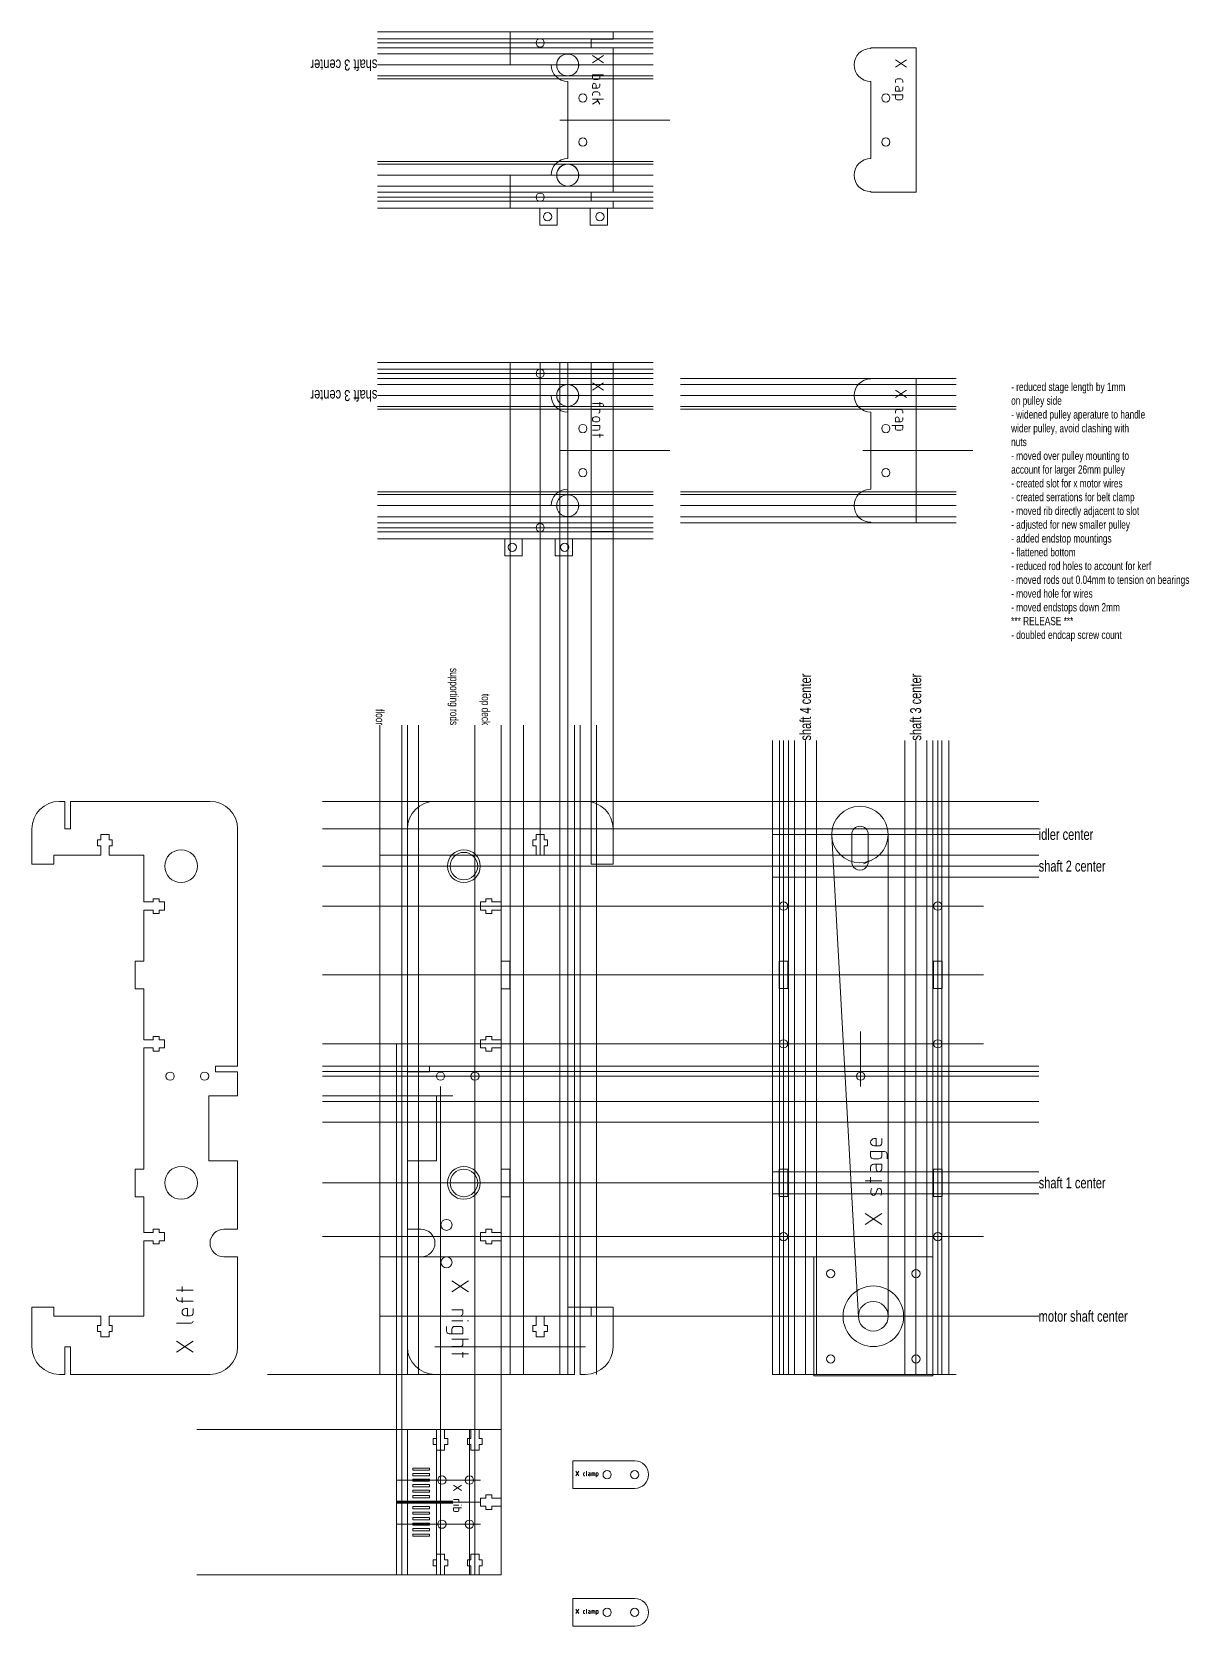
# Model space of a CAD drawing. Header units: millimetres. Extents: x -306 to 115, y -91 to 487.
import ezdxf

# ---------------------------------------------------------------- set-up
doc = ezdxf.new("R2010")
doc.units = ezdxf.units.MM
for name, color, linetype, lineweight, true_color in [('bearings', 2, 'CONTINUOUS', 0, 0xffff00), ('belt', 5, 'CONTINUOUS', 0, 0x0000ff), ('change_notes', 2, 'CONTINUOUS', 0, 0xffff00), ('cuts', 7, 'CONTINUOUS', 0, 0x000000), ('inner-clamp', 7, 'CONTINUOUS', 0, 0x000000), ('main-deck', 7, 'CONTINUOUS', 0, 0x000000), ('rib', 7, 'CONTINUOUS', 0, 0x000000), ('rod-backplate', 7, 'CONTINUOUS', 0, 0x000000), ('rod-support', 7, 'CONTINUOUS', 0, 0x000000), ('scaffold', 8, 'CONTINUOUS', 0, 0x808080), ('side', 7, 'CONTINUOUS', 0, 0x000000), ('skeleton', 24, 'CONTINUOUS', 0, 0x731212), ('text', 4, 'CONTINUOUS', 0, 0x00ffff)]:
    doc.layers.add(name, color=color, linetype=linetype, lineweight=lineweight, true_color=true_color)
doc.styles.get("Standard").update_dxf_attribs({"font": 'txt', "width": 0.75})

# ---------------------------------------------------------------- blocks, each defined once
blk = doc.blocks.new('nema17')
at = {"layer": 'cuts'}
for centre, radius in [((-15.495, 15.495), 1.5), ((15.495, 15.495), 1.5), ((0, 0), 11), ((-15.495, -15.495), 1.5), ((15.495, -15.495), 1.5)]:
    blk.add_circle(centre, radius, dxfattribs=at)
blk = doc.blocks.new('slot')
at = {"layer": 'cuts'}
for p, q in [((-1.6, 4.95), (1.6, 4.95)), ((-1.6, 4.95), (-1.6, -4.95)), ((1.6, -4.95), (1.6, 4.95)), ((-1.6, -4.95), (1.6, -4.95))]:
    blk.add_line(p, q, dxfattribs=at)
blk = doc.blocks.new('tab')
at = {"layer": 'cuts'}
for p, q in [((5, 3.2), (-5, 3.2)), ((-5, 3.2), (-5, 0)), ((5, 0), (5, 3.2))]:
    blk.add_line(p, q, dxfattribs=at)
blk = doc.blocks.new('m3-t-slot')
at = {"layer": 'cuts'}
for p, q in [((-1.5, 7.5), (1.5, 7.5)), ((-1.5, 5.5), (-1.5, 7.5)), ((1.5, 7.5), (1.5, 5.5)), ((-2.66, 3.33), (-2.66, 5.5)), ((-2.66, 5.5), (-1.5, 5.5)), ((-1.5, 3.33), (-2.66, 3.33)), ((-1.5, 0), (-1.5, 3.33)), ((1.5, 5.5), (2.66, 5.5)), ((2.66, 3.33), (1.5, 3.33)), ((1.5, 3.33), (1.5, 0)), ((2.66, 5.5), (2.66, 3.33))]:
    blk.add_line(p, q, dxfattribs=at)

msp = doc.modelspace()

# ---------------------------------------------------------------- linework, layer by layer
at = {"layer": 'bearings'}
for p, q in [((-21.62, -0.51), (-21.62, 42.67)), ((-21.62, 42.67), (21.56, 42.67)), ((21.56, -0.51), (21.56, 42.67)), ((-21.62, -0.51), (21.56, -0.51))]:
    msp.add_line(p, q, dxfattribs=at)
for centre, radius in [((-4.88, 196), 10.25), ((-0.03, 21.08), 5.4)]:
    msp.add_circle(centre, radius, dxfattribs=at)
at = {"layer": 'belt'}
for p, q in [((-171.17, 235.67), (-171.17, -72.8)), ((-165.17, 235.67), (-165.17, 0)), ((-15.11, 195.43), (-5.42, 20.78)), ((5.37, 21.08), (5.37, 196)), ((-0.55, 186.71), (-3.61, 185.28)), ((60, 111.9), (-200, 111.9)), ((60, 109.9), (-200, 109.9)), ((60, 99.1), (-200, 99.1)), ((60, 91.5), (-200, 91.5))]:
    msp.add_line(p, q, dxfattribs=at)
at = {"layer": 'inner-clamp'}
for p, q in [((-109.17, -31.4), (-109.17, -41.4)), ((-86.67, -31.4), (-109.17, -31.4)), ((-86.67, -41.4), (-109.17, -41.4)), ((-109.17, -81.4), (-109.17, -91.4)), ((-86.67, -81.4), (-109.17, -81.4)), ((-86.67, -91.4), (-109.17, -91.4))]:
    msp.add_line(p, q, dxfattribs=at)
for centre in [(-96.67, -36.4), (-86.67, -36.4), (-96.67, -86.4), (-86.67, -86.4)]:
    msp.add_circle(centre, 1.5, dxfattribs=at)
for centre in [(-86.67, -36.4), (-86.67, -86.4)]:
    msp.add_arc(centre, 5, 270, 90, dxfattribs=at)
at = {"layer": 'main-deck'}
for p, q in [((21.57, 208), (-30.83, 208)), ((-30.83, 208), (-30.83, 188.5)), ((21.57, 208), (21.57, 188.5)), ((-7.88, 196), (-7.88, 186)), ((-1.88, 186), (-1.88, 196)), ((-30.83, 188.5), (-36.63, 188.5)), ((-36.63, 188.5), (-36.63, 21.08)), ((21.57, 188.5), (27.37, 188.5)), ((27.37, 21.08), (27.37, 188.5)), ((-36.63, 21.08), (-30.83, 21.08)), ((-30.83, 21.08), (-30.83, 0)), ((21.57, 0), (21.57, 21.08)), ((21.57, 21.08), (27.37, 21.08)), ((-30.83, 0), (21.57, 0))]:
    msp.add_line(p, q, dxfattribs=at)
for centre in [(-32.63, 170), (23.37, 170), (-32.63, 120), (23.37, 120), (-4.63, 108.25), (-32.63, 50), (23.37, 50)]:
    msp.add_circle(centre, 1.5, dxfattribs=at)
for centre, start, end in [((-4.88, 196), 360, 180), ((-4.88, 186), 170.40593, 9.59407)]:
    msp.add_arc(centre, 3, start, end, dxfattribs=at)
at = {"layer": 'rib'}
for p, q in [((-169.17, -20), (-158.67, -20)), ((-169.17, -72.8), (-169.17, -20)), ((-155.67, -20), (-146.17, -20)), ((-143.17, -20), (-135.17, -20)), ((-135.17, -20), (-135.17, -44.9)), ((-167.17, -34), (-161.17, -34)), ((-167.17, -34.8), (-167.17, -34)), ((-161.17, -34), (-161.17, -34.8)), ((-161.17, -34.8), (-167.17, -34.8)), ((-167.17, -36), (-161.17, -36)), ((-167.17, -36.8), (-167.17, -36)), ((-161.17, -36.8), (-167.17, -36.8)), ((-167.17, -38), (-161.17, -38)), ((-167.17, -38.8), (-167.17, -38)), ((-161.17, -38.8), (-167.17, -38.8)), ((-167.17, -40), (-161.17, -40)), ((-167.17, -40.8), (-167.17, -40)), ((-161.17, -36), (-161.17, -36.8)), ((-161.17, -38), (-161.17, -38.8)), ((-161.17, -40), (-161.17, -40.8)), ((-161.17, -40.8), (-167.17, -40.8)), ((-167.17, -42), (-161.17, -42)), ((-167.17, -42.8), (-167.17, -42)), ((-161.17, -42.8), (-167.17, -42.8)), ((-167.17, -44), (-161.17, -44)), ((-167.17, -44.8), (-167.17, -44)), ((-161.17, -44.8), (-167.17, -44.8)), ((-167.17, -46), (-161.17, -46)), ((-167.17, -46.8), (-167.17, -46)), ((-161.17, -42), (-161.17, -42.8)), ((-161.17, -44), (-161.17, -44.8)), ((-161.17, -46), (-161.17, -46.8)), ((-161.17, -46.8), (-167.17, -46.8)), ((-167.17, -48), (-161.17, -48)), ((-167.17, -48.8), (-167.17, -48)), ((-161.17, -48.8), (-167.17, -48.8)), ((-167.17, -50), (-161.17, -50)), ((-167.17, -50.8), (-167.17, -50)), ((-161.17, -50.8), (-167.17, -50.8)), ((-167.17, -52), (-161.17, -52)), ((-167.17, -52.8), (-167.17, -52)), ((-161.17, -48), (-161.17, -48.8)), ((-161.17, -50), (-161.17, -50.8)), ((-161.17, -52), (-161.17, -52.8)), ((-135.17, -47.9), (-135.17, -72.8)), ((-161.17, -52.8), (-167.17, -52.8)), ((-167.17, -54), (-161.17, -54)), ((-167.17, -54.8), (-167.17, -54)), ((-161.17, -54.8), (-167.17, -54.8)), ((-167.17, -56), (-161.17, -56)), ((-167.17, -56.8), (-167.17, -56)), ((-161.17, -56.8), (-167.17, -56.8)), ((-161.17, -54), (-161.17, -54.8)), ((-161.17, -56), (-161.17, -56.8)), ((-167.17, -58), (-161.17, -58)), ((-167.17, -58.8), (-167.17, -58)), ((-161.17, -58.8), (-167.17, -58.8)), ((-161.17, -58), (-161.17, -58.8)), ((-158.67, -72.8), (-169.17, -72.8)), ((-146.17, -72.8), (-155.67, -72.8)), ((-135.17, -72.8), (-143.17, -72.8))]:
    msp.add_line(p, q, dxfattribs=at)
for centre in [(-156.67, -38.4), (-146.67, -38.4), (-156.67, -54.4), (-146.67, -54.4)]:
    msp.add_circle(centre, 1.5, dxfattribs=at)
at = {"layer": 'rod-backplate'}
for p, q in [((15.51, 481.57), (-0.99, 481.57)), ((-0.99, 481.37), (-0.99, 481.57)), ((15.51, 481.57), (7.51, 481.57)), ((15.51, 429.17), (15.51, 481.57)), ((-0.99, 469.37), (-0.99, 441.37)), ((-0.99, 429.37), (-0.99, 429.17)), ((-0.99, 429.17), (15.51, 429.17)), ((15.51, 429.17), (7.51, 429.17)), ((15.51, 361.57), (-0.99, 361.57)), ((-0.99, 361.37), (-0.99, 361.57)), ((15.51, 361.57), (7.51, 361.57)), ((15.51, 309.17), (15.51, 361.57)), ((-0.99, 349.37), (-0.99, 321.37)), ((-0.99, 309.37), (-0.99, 309.17)), ((-0.99, 309.17), (15.51, 309.17)), ((15.51, 309.17), (7.51, 309.17))]:
    msp.add_line(p, q, dxfattribs=at)
for centre in [(4.51, 463.37), (4.51, 447.37), (4.51, 343.37), (4.51, 327.37)]:
    msp.add_circle(centre, 1.5, dxfattribs=at)
for centre in [(-0.99, 475.37), (-0.99, 435.37), (-0.99, 355.37), (-0.99, 315.37)]:
    msp.add_arc(centre, 6, 90, 270, dxfattribs=at)
at = {"layer": 'rod-support'}
for p, q in [((-131.87, 487.37), (-94.49, 487.37)), ((-131.87, 487.37), (-131.87, 475.37)), ((-94.49, 487.37), (-94.49, 484.77)), ((-94.49, 484.77), (-102.49, 484.77)), ((-102.49, 484.77), (-102.49, 481.57)), ((-94.49, 481.57), (-102.49, 481.57)), ((-94.49, 429.17), (-94.49, 481.57)), ((-116.99, 475.37), (-131.87, 475.37)), ((-110.99, 469.37), (-110.99, 441.37)), ((-131.87, 435.37), (-131.87, 423.37)), ((-116.99, 435.37), (-131.87, 435.37)), ((-94.49, 429.17), (-102.49, 429.17)), ((-102.49, 429.17), (-102.49, 425.97)), ((-121.09, 423.37), (-131.87, 423.37)), ((-121.09, 423.37), (-121.09, 417.17)), ((-114.79, 423.37), (-114.79, 417.17)), ((-102.79, 423.37), (-114.79, 423.37)), ((-102.79, 423.37), (-102.79, 417.17)), ((-94.49, 425.97), (-102.49, 425.97)), ((-96.49, 423.37), (-96.49, 417.17)), ((-94.49, 423.37), (-94.49, 425.87)), ((-114.79, 417.17), (-121.09, 417.17)), ((-96.49, 417.17), (-102.79, 417.17)), ((-131.87, 367.37), (-94.49, 367.37)), ((-131.87, 367.37), (-131.87, 355.37)), ((-94.49, 364.77), (-102.49, 364.77)), ((-102.49, 364.77), (-102.49, 361.57)), ((-94.49, 367.37), (-94.49, 364.77)), ((-94.49, 361.57), (-102.49, 361.57)), ((-94.49, 309.17), (-94.49, 361.57)), ((-116.99, 355.37), (-131.87, 355.37)), ((-110.99, 349.37), (-110.99, 321.37)), ((-131.87, 315.37), (-131.87, 303.37)), ((-116.99, 315.37), (-131.87, 315.37)), ((-94.49, 309.17), (-102.49, 309.17)), ((-102.49, 309.17), (-102.49, 305.97)), ((-133.87, 303.37), (-133.87, 297.17)), ((-127.57, 303.37), (-127.57, 297.17)), ((-115.57, 303.37), (-127.57, 303.37)), ((-115.57, 303.37), (-115.57, 297.17)), ((-94.49, 303.37), (-109.27, 303.37)), ((-109.27, 303.37), (-109.27, 297.17)), ((-94.49, 305.97), (-102.49, 305.97)), ((-94.49, 303.37), (-94.49, 305.87)), ((-127.57, 297.17), (-133.87, 297.17)), ((-109.27, 297.17), (-115.57, 297.17))]:
    msp.add_line(p, q, dxfattribs=at)
for centre, radius in [((-120.99, 483.37), 1.5), ((-110.99, 475.37), 3.97), ((-105.49, 463.37), 1.5), ((-105.49, 447.37), 1.5), ((-110.99, 435.37), 3.97), ((-120.99, 427.37), 1.5), ((-118.29, 420.27), 1.5), ((-99.29, 420.27), 1.5), ((-120.99, 363.37), 1.5), ((-110.99, 355.37), 3.97), ((-105.49, 343.37), 1.5), ((-105.49, 327.37), 1.5), ((-110.99, 315.37), 3.97), ((-120.99, 307.37), 1.5), ((-131.07, 300.27), 1.5), ((-112.07, 300.27), 1.5)]:
    msp.add_circle(centre, radius, dxfattribs=at)
for centre, start, end in [((-110.99, 475.37), 180, 270), ((-110.99, 435.37), 90, 180), ((-110.99, 355.37), 180, 270), ((-110.99, 315.37), 90, 180)]:
    msp.add_arc(centre, 6, start, end, dxfattribs=at)
at = {"layer": 'scaffold'}
for p, q in [((-80, 487.37), (-180.08, 487.37)), ((-80, 484.87), (-180.08, 484.87)), ((-80, 483.37), (-180.08, 483.37)), ((-80, 481.57), (-180.08, 481.57)), ((-80, 429.17), (-180.08, 429.17)), ((-80, 427.37), (-180.08, 427.37)), ((-80, 425.87), (-180.08, 425.87)), ((-80, 423.37), (-180.08, 423.37)), ((-80, 367.37), (-180.08, 367.37)), ((-80, 364.87), (-180.08, 364.87)), ((-80, 363.37), (-180.08, 363.37)), ((-80, 361.57), (-180.08, 361.57)), ((30, 361.57), (-70.08, 361.57)), ((-80, 309.17), (-180.08, 309.17)), ((-80, 307.37), (-180.08, 307.37)), ((30, 309.17), (-70.08, 309.17)), ((-80, 305.87), (-180.08, 305.87)), ((-80, 303.37), (-180.08, 303.37)), ((-126.99, 235.67), (-126.99, 0)), ((-36.63, 0), (-36.63, 230.08)), ((-34.13, 0), (-34.13, 230.08)), ((-32.63, 0), (-32.63, 230.08)), ((-30.83, 0), (-30.83, 230.08)), ((21.57, 0), (21.57, 230.08)), ((23.37, 0), (23.37, 230.08)), ((24.87, 0), (24.87, 230.08)), ((27.37, 0), (27.37, 230.08)), ((40, 170), (-200, 170)), ((40, 145), (-200, 145)), ((-200, 120), (40, 120)), ((-173.17, 120), (-173.17, -72.8)), ((-152.67, 101.1), (-200, 101.1)), ((-158.67, 101.1), (-158.67, 85.5)), ((-200, 50), (40, 50)), ((-21.62, 42.67), (-179.17, 42.67))]:
    msp.add_line(p, q, dxfattribs=at)
at = {"layer": 'side'}
for p, q in [((-96.49, 423.37), (-94.49, 423.37)), ((-131.87, 303.37), (-133.87, 303.37)), ((-295.51, 208), (-293.51, 208)), ((-293.51, 198), (-293.51, 208)), ((-291.51, 208), (-291.51, 198)), ((-291.51, 208), (-240.83, 208)), ((-108.49, 208), (-159.17, 208)), ((-108.49, 208), (-108.49, 198)), ((-106.49, 198), (-106.49, 208)), ((-104.49, 208), (-106.49, 208)), ((-305.51, 185.2), (-305.51, 198)), ((-291.51, 198), (-293.51, 198)), ((-230.83, 198), (-230.83, 111.9)), ((-169.17, 198), (-169.17, 111.9)), ((-108.49, 198), (-106.49, 198)), ((-94.49, 185.2), (-94.49, 198)), ((-297.51, 185.2), (-297.51, 188.5)), ((-280.51, 188.5), (-297.51, 188.5)), ((-264.83, 188.5), (-277.51, 188.5)), ((-264.83, 188.5), (-264.83, 171.5)), ((-135.17, 188.5), (-135.17, 171.5)), ((-135.17, 188.5), (-122.49, 188.5)), ((-119.49, 188.5), (-102.49, 188.5)), ((-102.49, 185.2), (-102.49, 188.5)), ((-297.51, 185.2), (-305.51, 185.2)), ((-102.49, 185.2), (-94.49, 185.2)), ((-264.83, 168.5), (-264.83, 150)), ((-135.17, 168.5), (-135.17, 150)), ((-264.83, 140), (-264.83, 121.5)), ((-135.17, 140), (-135.17, 121.5)), ((-264.83, 118.5), (-264.83, 74.5)), ((-135.17, 118.5), (-135.17, 74.5)), ((-238.83, 111.9), (-230.83, 111.9)), ((-238.83, 109.8), (-238.83, 111.9)), ((-161.17, 111.9), (-169.17, 111.9)), ((-161.17, 109.8), (-161.17, 111.9)), ((-230.83, 109.8), (-238.83, 109.8)), ((-230.83, 109.8), (-230.83, 101.1)), ((-169.17, 109.8), (-161.17, 109.8)), ((-169.17, 109.8), (-169.17, 101.1)), ((-230.83, 101.1), (-241.33, 101.1)), ((-241.33, 77.5), (-241.33, 101.1)), ((-169.17, 101.1), (-158.67, 101.1)), ((-158.67, 77.5), (-158.67, 101.1)), ((-230.83, 77.5), (-241.33, 77.5)), ((-230.83, 52.67), (-230.83, 77.5)), ((-169.17, 77.5), (-158.67, 77.5)), ((-169.17, 52.67), (-169.17, 77.5)), ((-264.83, 64.5), (-264.83, 51.5)), ((-135.17, 64.5), (-135.17, 51.5)), ((-230.83, 52.67), (-235.83, 52.67)), ((-169.17, 52.67), (-164.17, 52.67)), ((-264.83, 48.5), (-264.83, 21.08)), ((-135.17, 48.5), (-135.17, 21.08)), ((-235.83, 42.67), (-230.83, 42.67)), ((-230.83, 10), (-230.83, 42.67)), ((-169.17, 10), (-169.17, 42.67)), ((-164.17, 42.67), (-169.17, 42.67)), ((-297.51, 24.38), (-305.51, 24.38)), ((-305.51, 24.38), (-305.51, 10)), ((-297.51, 21.08), (-297.51, 24.38)), ((-102.49, 21.08), (-102.49, 24.38)), ((-102.49, 24.38), (-94.49, 24.38)), ((-94.49, 24.38), (-94.49, 10)), ((-280.51, 21.08), (-297.51, 21.08)), ((-277.51, 21.08), (-264.83, 21.08)), ((-122.49, 21.08), (-135.17, 21.08)), ((-119.49, 21.08), (-102.49, 21.08)), ((-291.51, 10), (-293.51, 10)), ((-293.51, 10), (-293.51, 0)), ((-291.51, 0), (-291.51, 10)), ((-108.49, 0), (-108.49, 10)), ((-108.49, 10), (-106.49, 10)), ((-106.49, 10), (-106.49, 0)), ((-295.51, 0), (-293.51, 0)), ((-291.51, 0), (-240.83, 0)), ((-108.49, 0), (-159.17, 0)), ((-104.49, 0), (-106.49, 0))]:
    msp.add_line(p, q, dxfattribs=at)
for centre, radius in [((-251.33, 184.5), 5.96), ((-148.67, 184.5), 5.96), ((-255.33, 108.25), 1.5), ((-242.83, 108.25), 1.5), ((-157.17, 108.25), 1.5), ((-144.67, 108.25), 1.5), ((-251.33, 69.5), 5.96), ((-148.67, 69.5), 5.96), ((-154.99, 54.26), 2), ((-154.99, 40.69), 2)]:
    msp.add_circle(centre, radius, dxfattribs=at)
for centre, radius, start, end in [((-295.51, 198), 10, 90, 180), ((-240.83, 198), 10, 360, 90), ((-159.17, 198), 10, 90, 180), ((-104.49, 198), 10, 0, 90), ((-235.83, 47.67), 5, 90, 270), ((-164.17, 47.67), 5, 270, 90), ((-295.51, 10), 10, 180, 270), ((-240.83, 10), 10, 270, 360), ((-159.17, 10), 10, 180, 270), ((-104.49, 10), 10, 270, 0)]:
    msp.add_arc(centre, radius, start, end, dxfattribs=at)
at = {"layer": 'skeleton'}
for p, q in [((-80, 479.37), (-180.08, 479.37)), ((-80, 475.37), (-180.08, 475.37)), ((-80, 471.37), (-180.08, 471.37)), ((-80, 470.37), (-180.08, 470.37)), ((-113.87, 455.37), (-73.87, 455.37)), ((-80, 440.37), (-180.08, 440.37)), ((-80, 439.37), (-180.08, 439.37)), ((-80, 435.37), (-180.08, 435.37)), ((-80, 431.37), (-180.08, 431.37)), ((-131.87, 367.37), (-131.87, 0)), ((-120.99, 188.5), (-120.99, 367.37)), ((-113.87, 367.37), (-113.87, 0)), ((-110.99, 367.37), (-110.99, 0)), ((-102.49, 188.5), (-102.49, 367.37)), ((-94.49, 185.2), (-94.49, 367.37)), ((-80, 359.37), (-180.08, 359.37)), ((30, 359.37), (-70.08, 359.37)), ((-80, 355.37), (-180.08, 355.37)), ((30, 355.37), (-70.08, 355.37)), ((-80, 351.37), (-180.08, 351.37)), ((-80, 350.37), (-180.08, 350.37)), ((30, 351.37), (-70.08, 351.37)), ((30, 350.37), (-70.08, 350.37)), ((-113.87, 335.37), (-73.87, 335.37)), ((-3.87, 335.37), (36.13, 335.37)), ((-80, 320.37), (-180.08, 320.37)), ((-80, 319.37), (-180.08, 319.37)), ((30, 320.37), (-70.08, 320.37)), ((30, 319.37), (-70.08, 319.37)), ((-80, 315.37), (-180.08, 315.37)), ((30, 315.37), (-70.08, 315.37)), ((-80, 311.37), (-180.08, 311.37)), ((30, 311.37), (-70.08, 311.37)), ((-179.17, 235.67), (-179.17, 0)), ((-169.17, 235.67), (-169.17, 0)), ((-144.67, 235.67), (-144.67, -72.8)), ((-135.17, 235.67), (-135.17, -72.8)), ((-108.49, 235.67), (-108.49, 0)), ((-106.49, 235.67), (-106.49, 0)), ((-100.49, 235.67), (-100.49, 0)), ((-28.63, 0), (-28.63, 230.08)), ((-24.63, 0), (-24.63, 230.08)), ((-20.63, 0), (-20.63, 230.08)), ((11.37, 0), (11.37, 230.08)), ((15.37, 0), (15.37, 230.08)), ((19.37, 0), (19.37, 230.08)), ((60, 208), (-200, 208)), ((60, 198), (-200, 198)), ((60, 196), (-36.63, 196)), ((60, 188.5), (-179.17, 188.5)), ((60, 184.5), (-200, 184.5)), ((60, 180.5), (-36.63, 180.5)), ((-4.63, 104.5), (-4.63, 124.5)), ((60, 108.25), (-200, 108.25)), ((-157.17, 104.5), (-157.17, -72.8)), ((60, 69.5), (-200, 69.5)), ((60, 73.5), (-36.63, 73.5)), ((60, 65.5), (-36.63, 65.5)), ((-94.49, 24.38), (-110.99, 24.38)), ((60, 21.08), (-179.17, 21.08)), ((-104.49, 10), (-159.17, 10)), ((-220, 0), (-120, 0)), ((30, 0), (-36.63, 0)), ((-135.17, -20), (-245.6, -20)), ((-158.67, -20), (-158.67, -72.8)), ((-146.67, -20), (-146.67, -72.8)), ((-142.67, -38.4), (-173.17, -38.4)), ((-152.67, -46), (-173.17, -46)), ((-142.67, -46.4), (-173.17, -46.4)), ((-152.67, -46.8), (-173.17, -46.8)), ((-142.67, -54.4), (-173.17, -54.4)), ((-245.6, -72.8), (-135.17, -72.8))]:
    msp.add_line(p, q, dxfattribs=at)
for centre, radius in [((-110.99, 475.37), 4), ((-110.99, 435.37), 4), ((-110.99, 355.37), 4), ((-110.99, 315.37), 4), ((-148.67, 184.5), 5), ((-148.67, 69.5), 5)]:
    msp.add_circle(centre, radius, dxfattribs=at)
at = {"layer": 'text'}
for p, q in [((-98, 478.83), (-102, 476.17)), ((-102, 478.83), (-98, 476.17)), ((12, 477.28), (8, 474.61)), ((8, 477.28), (12, 474.61)), ((-98, 471.83), (-102, 471.83)), ((-102, 471.83), (-102, 470.72)), ((-101.33, 470.06), (-100, 470.06)), ((-99.33, 470.72), (-99.33, 471.83)), ((8, 469.61), (8, 468.94)), ((10, 470.28), (8.67, 470.28)), ((10.67, 468.94), (10.67, 469.61)), ((-102, 466.94), (-102, 468.06)), ((-100, 466.94), (-102, 466.94)), ((-102, 464.94), (-102, 464.28)), ((-100, 465.61), (-101.33, 465.61)), ((-100.67, 468.06), (-100.67, 466.94)), ((-99.33, 468.5), (-99.33, 467.61)), ((-99.33, 464.28), (-99.33, 464.94)), ((10.67, 464.5), (6.67, 464.5)), ((8, 465.83), (8, 466.94)), ((10, 465.83), (8, 465.83)), ((8, 464.5), (8, 463.39)), ((9.33, 466.94), (9.33, 465.83)), ((10.67, 467.39), (10.67, 466.5)), ((10.67, 463.39), (10.67, 464.5)), ((-98, 462.94), (-102, 462.94)), ((-100.08, 462.36), (-102, 461.17)), ((-100.44, 462.94), (-99.33, 461.17)), ((8.67, 462.72), (10, 462.72)), ((-98, 359.94), (-102, 357.28)), ((-102, 359.94), (-98, 357.28)), ((12, 357.28), (8, 354.61)), ((8, 357.28), (12, 354.61)), ((-102, 352.5), (-98.67, 352.5)), ((-102, 350.28), (-99.33, 350.28)), ((-100.22, 347.61), (-101.11, 347.61)), ((-99.33, 352.94), (-99.33, 351.61)), ((-99.33, 350.28), (-99.33, 349.39)), ((-98, 351.83), (-98, 351.61)), ((8, 349.61), (8, 348.94)), ((10, 350.28), (8.67, 350.28)), ((10.67, 348.94), (10.67, 349.61)), ((10.67, 347.39), (10.67, 346.5)), ((-102, 344.5), (-99.33, 344.5)), ((-100, 342.72), (-102, 342.72)), ((-101.11, 345.83), (-100.22, 345.83)), ((-99.33, 344.5), (-99.33, 343.39)), ((10.67, 344.5), (6.67, 344.5)), ((8, 345.83), (8, 346.94)), ((10, 345.83), (8, 345.83)), ((8, 344.5), (8, 343.39)), ((8.67, 342.72), (10, 342.72)), ((9.33, 346.94), (9.33, 345.83)), ((10.67, 343.39), (10.67, 344.5)), ((-98, 340.94), (-102, 340.94)), ((-99.33, 341.39), (-99.33, 340.06)), ((1, 85.58), (0.33, 85.58)), ((0.33, 82.92), (2, 82.92)), ((1, 82.92), (1, 85.58)), ((3, 83.92), (3, 85.58)), ((4, 80.92), (-1, 80.92)), ((-1, 80.92), (-1, 79.25)), ((-1, 73.92), (-1, 75.25)), ((0, 78.25), (2, 78.25)), ((0, 76.25), (3, 76.25)), ((1, 74.58), (1, 76.25)), ((3, 79.25), (3, 80.92)), ((3, 76.25), (3, 74.58)), ((5, 78.25), (5, 79.92)), ((-3, 70.25), (3, 70.25)), ((-1, 69.58), (-1, 71.58)), ((0.72, 65.46), (1.36, 67.04)), ((-3, 54.42), (3, 58.42)), ((3, 54.42), (-3, 58.42)), ((-253, 30.58), (-247, 30.58)), ((-251, 29.92), (-251, 31.92)), ((-147, 33.92), (-153, 29.92)), ((-153, 33.92), (-147, 29.92)), ((-253, 27.58), (-253, 27.92)), ((-247, 26.58), (-252, 26.58)), ((-251, 25.92), (-251, 27.92)), ((-249, 23.92), (-249.67, 23.92)), ((-249, 21.25), (-249, 23.92)), ((-247, 22.25), (-247, 23.92)), ((-153, 23.42), (-149, 23.42)), ((-149, 23.42), (-149, 22.08)), ((-253, 18.58), (-247.67, 18.58)), ((-249.67, 21.25), (-248, 21.25)), ((-155, 17.42), (-155, 15.75)), ((-153, 19.42), (-149, 19.42)), ((-150, 17.42), (-152, 17.42)), ((-147.33, 19.42), (-147, 19.42)), ((-253, 8.08), (-247, 12.08)), ((-247, 8.08), (-253, 12.08)), ((-154, 14.75), (-149, 14.75)), ((-153, 16.42), (-153, 14.75)), ((-147, 12.75), (-153, 12.75)), ((-149, 14.75), (-149, 16.42)), ((-149, 12.75), (-149, 11.08)), ((-150, 10.08), (-153, 10.08)), ((-147, 7.42), (-153, 7.42)), ((-149, 8.08), (-149, 6.08)), ((-149.5, -40.21), (-152.5, -42.21)), ((-152.5, -40.21), (-149.5, -42.21)), ((-108.07, -35.2), (-107, -36.8)), ((-108.07, -36.8), (-107, -35.2)), ((-105.27, -36), (-105.27, -36.53)), ((-104.73, -35.73), (-105, -35.73)), ((-105, -36.8), (-104.73, -36.8)), ((-104.2, -35.2), (-104.2, -36.62)), ((-103.4, -35.73), (-103.04, -35.73)), ((-103.22, -36.27), (-102.78, -36.27)), ((-102.78, -36.8), (-103.22, -36.8)), ((-102.78, -36), (-102.78, -36.8)), ((-102.24, -36.8), (-102.24, -35.73)), ((-102.24, -35.73), (-101.44, -35.73)), ((-101.71, -35.73), (-101.71, -36.8)), ((-101.18, -36), (-101.18, -36.8)), ((-100.2, -35.73), (-100.64, -35.73)), ((-100.64, -35.73), (-100.64, -37.33)), ((-100.64, -36.8), (-100.2, -36.8)), ((-99.93, -36.53), (-99.93, -36)), ((-152.5, -45.46), (-150.5, -45.46)), ((-150.5, -45.46), (-150.5, -46.12)), ((-152.5, -47.46), (-150.5, -47.46)), ((-149.5, -48.46), (-152.5, -48.46)), ((-152.5, -48.46), (-152.5, -49.29)), ((-152, -49.79), (-151, -49.79)), ((-150.5, -49.29), (-150.5, -48.46)), ((-149.67, -47.46), (-149.5, -47.46)), ((-108.07, -85.2), (-107, -86.8)), ((-108.07, -86.8), (-107, -85.2)), ((-105.27, -86), (-105.27, -86.53)), ((-104.73, -85.73), (-105, -85.73)), ((-105, -86.8), (-104.73, -86.8)), ((-104.2, -85.2), (-104.2, -86.62)), ((-103.4, -85.73), (-103.04, -85.73)), ((-103.22, -86.27), (-102.78, -86.27)), ((-102.78, -86.8), (-103.22, -86.8)), ((-102.78, -86), (-102.78, -86.8)), ((-102.24, -86.8), (-102.24, -85.73)), ((-102.24, -85.73), (-101.44, -85.73)), ((-101.71, -85.73), (-101.71, -86.8)), ((-101.18, -86), (-101.18, -86.8)), ((-100.2, -85.73), (-100.64, -85.73)), ((-100.64, -85.73), (-100.64, -87.33)), ((-100.64, -86.8), (-100.2, -86.8)), ((-99.93, -86.53), (-99.93, -86))]:
    msp.add_line(p, q, dxfattribs=at)
for centre, radius, start, end in [((-101.33, 470.72), 0.667, 180, 270), ((-100, 470.72), 0.667, 270, 360), ((8.67, 469.61), 0.667, 90, 180), ((10, 469.61), 0.667, 360, 90), ((-101.33, 468.06), 0.667, 360, 180), ((-101.33, 464.94), 0.667, 90, 180), ((-100, 467.61), 0.667, 270, 360), ((-100, 464.94), 0.667, 360, 90), ((8.67, 466.94), 0.667, 360, 180), ((8.67, 463.39), 0.667, 180, 270), ((10, 466.5), 0.667, 270, 360), ((10, 463.39), 0.667, 270, 360), ((-101.11, 346.72), 0.889, 90, 270), ((-100.22, 346.72), 0.889, 270, 90), ((-99.78, 349.39), 0.444, 270, 360), ((-98.67, 351.83), 0.667, 360, 90), ((8.67, 349.61), 0.667, 90, 180), ((8.67, 346.94), 0.667, 360, 180), ((10, 349.61), 0.667, 360, 90), ((-100, 343.39), 0.667, 270, 360), ((8.67, 343.39), 0.667, 180, 270), ((10, 346.5), 0.667, 270, 360), ((10, 343.39), 0.667, 270, 360), ((0.33, 84.25), 1.33, 90, 270), ((2, 83.92), 1, 270, 360), ((0, 79.25), 1, 180, 270), ((0, 75.25), 1, 90, 180), ((2, 79.25), 1, 270, 360), ((4, 79.92), 1, 360, 90), ((2, 74.58), 1, 180, 360), ((1.79, 66.36), 2.7, 153.1, 198.3), ((-0.02, 65.76), 0.8, 198.3, 337.8), ((2.1, 66.74), 0.8, 18.3, 157.79), ((0.3, 66.14), 2.7, 333.1, 18.3), ((-252, 27.58), 1, 180, 270), ((-249.67, 22.58), 1.33, 90, 270), ((-248, 22.25), 1, 270, 360), ((-247.67, 19.25), 0.667, 270, 360), ((-152, 16.42), 1, 90, 180), ((-150, 16.42), 1, 360, 90), ((-149.67, 22.08), 0.667, 270, 360), ((-154, 15.75), 1, 180, 270), ((-150, 11.08), 1, 270, 360), ((-105, -36), 0.267, 90, 180), ((-105, -36.53), 0.267, 180, 270), ((-104.02, -36.62), 0.178, 180, 270), ((-103.22, -36.53), 0.267, 90, 270), ((-103.04, -36), 0.267, 0, 90), ((-101.44, -36), 0.267, 0, 90), ((-100.2, -36), 0.267, 0, 90), ((-100.2, -36.53), 0.267, 270, 0), ((-150.83, -46.12), 0.333, 270, 360), ((-152, -49.29), 0.5, 180, 270), ((-151, -49.29), 0.5, 270, 360), ((-105, -86), 0.267, 90, 180), ((-105, -86.53), 0.267, 180, 270), ((-104.02, -86.62), 0.178, 180, 270), ((-103.22, -86.53), 0.267, 90, 270), ((-103.04, -86), 0.267, 0, 90), ((-101.44, -86), 0.267, 0, 90), ((-100.2, -86), 0.267, 0, 90), ((-100.2, -86.53), 0.267, 270, 0)]:
    msp.add_arc(centre, radius, start, end, dxfattribs=at)

# ---------------------------------------------------------------- block references
at = {"layer": 'main-deck'}
for name, p in [('slot', (-32.63, 145)), ('slot', (23.37, 145)), ('slot', (-32.63, 69.5)), ('slot', (23.37, 69.5)), ('nema17', (-0.03, 21.08))]:
    msp.add_blockref(name, p, dxfattribs=at)
at = {"layer": 'rib', "yscale": -1, "rotation": 360}
for p in [(-157.17, -20), (-144.67, -20)]:
    msp.add_blockref('m3-t-slot', p, dxfattribs=at)
at = {"layer": 'rib', "rotation": 90}
msp.add_blockref('m3-t-slot', (-135.17, -46.4), dxfattribs=at)
at = {"layer": 'rib'}
for p in [(-157.17, -72.8), (-144.67, -72.8)]:
    msp.add_blockref('m3-t-slot', p, dxfattribs=at)
at = {"layer": 'side', "yscale": -1}
for name, p, rotation in [('m3-t-slot', (-279.01, 188.5), 180), ('m3-t-slot', (-264.83, 170), 89.99999999999999), ('tab', (-264.83, 145), 270), ('m3-t-slot', (-264.83, 120), 89.99999999999999), ('tab', (-264.83, 69.5), 270), ('m3-t-slot', (-264.83, 50), 89.99999999999999), ('m3-t-slot', (-120.99, 21.08), 360)]:
    msp.add_blockref(name, p, dxfattribs=dict(at, rotation=rotation))
at = {"layer": 'side'}
msp.add_blockref('m3-t-slot', (-120.99, 188.5), dxfattribs=at)
for name, p, rotation in [('m3-t-slot', (-135.17, 170), 90), ('tab', (-135.17, 145), 270), ('m3-t-slot', (-135.17, 120), 90), ('tab', (-135.17, 69.5), 270), ('m3-t-slot', (-135.17, 50), 90), ('m3-t-slot', (-279.01, 21.08), 180)]:
    msp.add_blockref(name, p, dxfattribs=dict(at, rotation=rotation))

# ---------------------------------------------------------------- texts
at = {"layer": 'change_notes', "insert": (50, 360), "char_height": 3, "width": 100, "attachment_point": 1}
msp.add_mtext('-\\~reduced\\~stage\\~length\\~by\\~1mm\\Pon\\~pulley\\~side\\P-\\~widened\\~pulley\\~aperature\\~to\\~handle\\Pwider\\~pulley,\\~avoid\\~clashing\\~with\\Pnuts\\P-\\~moved\\~over\\~pulley\\~mounting\\~to\\Paccount\\~for\\~larger\\~26mm\\~pulley\\P-\\~created\\~slot\\~for\\~x\\~motor\\~wires\\P-\\~created\\~serrations\\~for\\~belt\\~clamp\\P-\\~moved\\~rib\\~directly\\~adjacent\\~to\\~slot\\P-\\~adjusted\\~for\\~new\\~smaller\\~pulley\\P-\\~added\\~endstop\\~mountings\\P-\\~flattened\\~bottom\\P-\\~reduced\\~rod\\~holes\\~to\\~account\\~for\\~kerf\\P-\\~moved\\~rods\\~out\\~0.04mm\\~to\\~tension\\~on\\~bearings\\P-\\~moved\\~hole\\~for\\~wires\\P-\\~moved\\~endstops\\~down\\~2mm\\P***\\~RELEASE\\~***\\P-\\~doubled\\~endcap\\~screw\\~count', dxfattribs=at)
at = {"layer": 'skeleton', "width": 100}
for s, insert, char_height, attachment_point, rotation in [('shaft\\~3\\~center', (-180.08, 475.37), 4, 4, 180), ('shaft\\~3\\~center', (-180.08, 355.37), 4, 4, 180), ('supporting\\~rods', (-152.67, 235.67), 3, 6, 270), ('shaft\\~4\\~center', (-24.63, 230.08), 4, 4, 90), ('shaft\\~3\\~center', (15.37, 230.08), 4, 4, 90), ('top\\~deck', (-141.17, 235.67), 3, 6, 270), ('floor', (-179.17, 235.67), 3, 6, 270)]:
    msp.add_mtext(s, dxfattribs=dict(at, insert=insert, char_height=char_height, attachment_point=attachment_point, rotation=rotation))
at = {"layer": 'skeleton', "char_height": 4, "width": 100, "attachment_point": 4}
for s, insert in [('idler\\~center', (60, 196)), ('shaft\\~2\\~center', (60, 184.5)), ('shaft\\~1\\~center', (60, 69.5)), ('motor\\~shaft\\~center', (60, 21.08))]:
    msp.add_mtext(s, dxfattribs=dict(at, insert=insert))

doc.saveas('drawing.dxf')
